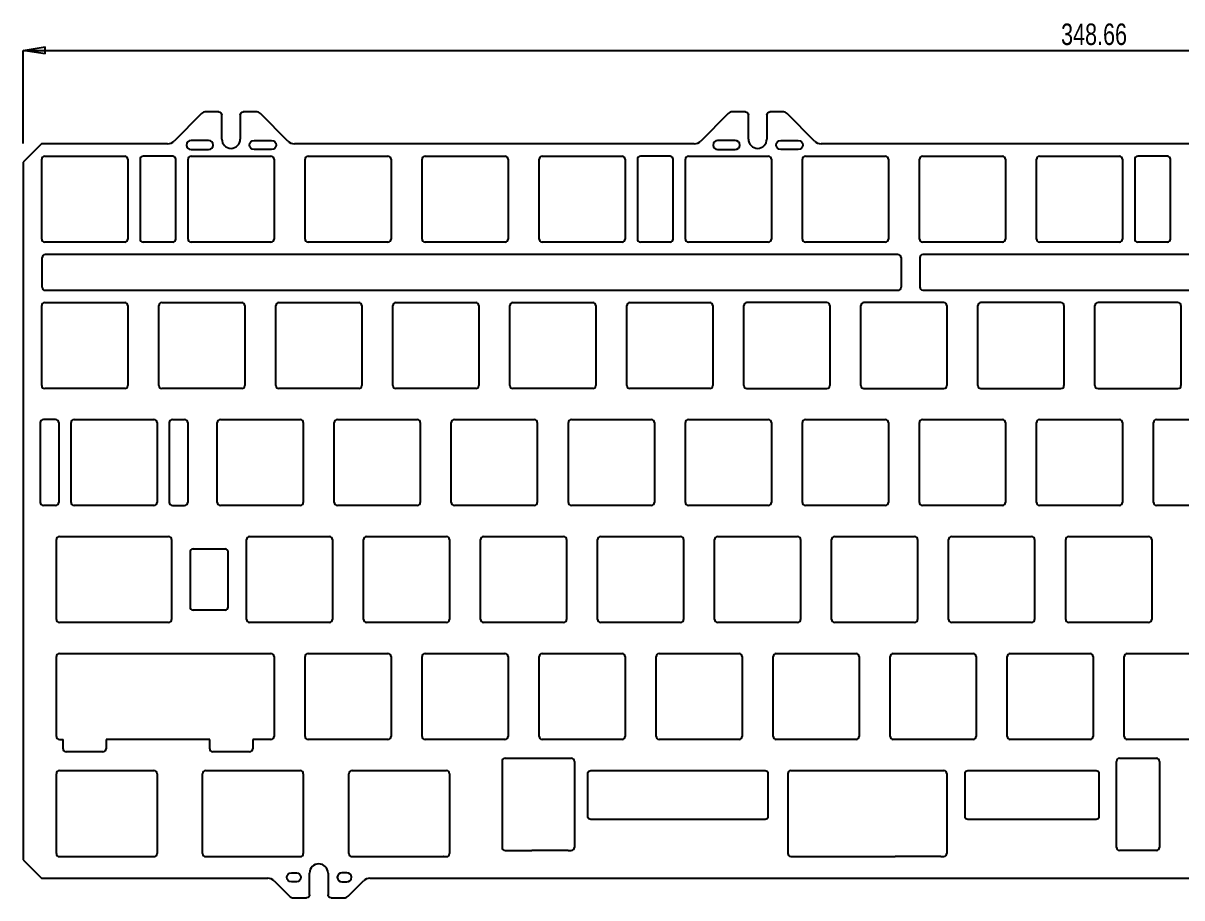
# Model space of a CAD drawing. Header units: millimetres. Extents: x 2288 to 2648, y 1088 to 1230.
# Drawn here: x 2288.4 to 2477, y 1087.8 to 1230.2 of the extents above; entities that cross this region are included whole.
import ezdxf

# ---------------------------------------------------------------- set-up
doc = ezdxf.new("R2010")
doc.units = ezdxf.units.MM
doc.styles.add('SLDTEXTSTYLE0', font='TXT', dxfattribs={"width": 0.75})
doc.dimstyles.new('SLDDIMSTYLE0', dxfattribs={"dimtxt": 3.5, "dimasz": 3.556, "dimexe": 0, "dimexo": 0.0625, "dimgap": 0.875, "dimtad": 1, "dimrnd": 1e-09, "dimzin": 12, "dimdsep": 46, "dimtxsty": 'SLDTEXTSTYLE0', "dimblk1": 'CLOSED', "dimblk2": 'CLOSED', "dimsah": 1, "dimcen": 0.09, "dimadec": 0, "dimazin": 3, "dimtfac": 1, "dimtofl": 0, "dimtmove": 0, "dimatfit": 3, "dimldrblk": 'CLOSED', "dimfxl": 1, "dimfrac": 2, "dimtolj": 1, "dimtzin": 12, "dimarcsym": 0})

# ---------------------------------------------------------------- blocks, each defined once
blk = doc.blocks.new('_Closed')
at = {"color": 0, "linetype": 'ByBlock', "lineweight": -2}
for p, q in [((-1, 0.166667), (0, 0)), ((-1, 0.166667), (-1, -0.166667)), ((0, 0), (-1, -0.166667)), ((0, 0), (-1, 0))]:
    blk.add_line(p, q, dxfattribs=at)
blk = doc.blocks.new('*D4')
at = {"color": 0, "linetype": 'Continuous', "lineweight": -2, "transparency": 16777216}
for p, q in [((2288.37, 1210.63), (2288.37, 1225.77)), ((2291.93, 1225.77), (2633.48, 1225.77)), ((2637.03, 1210.63), (2637.03, 1225.77))]:
    blk.add_line(p, q, dxfattribs=at)
at = {"layer": 'Defpoints', "color": 0, "linetype": 'Continuous', "transparency": 16777216}
for p in [(2637.03, 1225.77), (2288.37, 1210.57), (2637.03, 1210.57)]:
    blk.add_point(p, dxfattribs=at)
at = {"color": 0, "linetype": 'Continuous', "lineweight": -2, "transparency": 16777216, "xscale": 3.556, "yscale": 3.556, "zscale": 3.556, "rotation": 180}
blk.add_blockref('_Closed', (2288.37, 1225.77), dxfattribs=at)
at = {"color": 0, "linetype": 'Continuous', "lineweight": -2, "transparency": 16777216, "xscale": 3.556, "yscale": 3.556, "zscale": 3.556}
blk.add_blockref('_Closed', (2637.03, 1225.77), dxfattribs=at)
at = {"color": 0, "linetype": 'Continuous', "lineweight": 18, "transparency": 16777216, "insert": (2462.7, 1230.14), "char_height": 3.5, "attachment_point": 2, "style": 'SLDTEXTSTYLE0'}
blk.add_mtext('\\A1;348.66', dxfattribs=at)

msp = doc.modelspace()

# ---------------------------------------------------------------- linework, layer by layer
at = {"color": 7, "linetype": 'Continuous', "lineweight": 25}
for p, q in [((2317.414, 1215.474), (2312.947, 1211.006)), ((2320.207, 1215.767), (2318.122, 1215.767)), ((2320.707, 1211.317), (2320.707, 1215.267)), ((2323.707, 1215.267), (2323.707, 1211.317)), ((2326.293, 1215.767), (2324.207, 1215.767)), ((2331.468, 1211.006), (2327, 1215.474)), ((2403.139, 1215.474), (2398.672, 1211.006)), ((2405.932, 1215.767), (2403.847, 1215.767)), ((2406.432, 1211.317), (2406.432, 1215.267)), ((2409.432, 1215.267), (2409.432, 1211.317)), ((2412.018, 1215.767), (2409.932, 1215.767)), ((2417.193, 1211.006), (2412.725, 1215.474)), ((2291.37, 1210.567), (2288.37, 1207.567)), ((2311.886, 1210.567), (2291.37, 1210.567)), ((2397.611, 1210.567), (2332.529, 1210.567)), ((2483.336, 1210.567), (2418.254, 1210.567)), ((2288.37, 1207.567), (2288.37, 1094.005)), ((2291.395, 1195.042), (2291.395, 1208.042)), ((2291.895, 1208.542), (2304.895, 1208.542)), ((2305.395, 1208.042), (2305.395, 1195.042)), ((2307.395, 1208.042), (2307.395, 1195.042)), ((2313.208, 1195.042), (2313.208, 1208.042)), ((2315.208, 1195.042), (2315.208, 1208.042)), ((2315.708, 1208.542), (2328.708, 1208.542)), ((2329.208, 1208.042), (2329.208, 1195.042)), ((2334.258, 1195.042), (2334.258, 1208.042)), ((2334.758, 1208.542), (2347.758, 1208.542)), ((2348.258, 1208.042), (2348.258, 1195.042)), ((2353.308, 1195.042), (2353.308, 1208.042)), ((2353.808, 1208.542), (2366.808, 1208.542)), ((2367.308, 1208.042), (2367.308, 1195.042)), ((2372.358, 1195.042), (2372.358, 1208.042)), ((2372.858, 1208.542), (2385.858, 1208.542)), ((2386.358, 1208.042), (2386.358, 1195.042)), ((2388.358, 1208.042), (2388.358, 1195.042)), ((2394.172, 1195.042), (2394.172, 1208.042)), ((2396.172, 1195.042), (2396.172, 1208.042)), ((2396.672, 1208.542), (2409.672, 1208.542)), ((2410.172, 1208.042), (2410.172, 1195.042)), ((2415.222, 1195.042), (2415.222, 1208.042)), ((2415.722, 1208.542), (2428.722, 1208.542)), ((2429.222, 1208.042), (2429.222, 1195.042)), ((2434.272, 1195.042), (2434.272, 1208.042)), ((2434.772, 1208.542), (2447.772, 1208.542)), ((2448.272, 1208.042), (2448.272, 1195.042)), ((2453.322, 1195.042), (2453.322, 1208.042)), ((2453.822, 1208.542), (2466.822, 1208.542)), ((2467.322, 1208.042), (2467.322, 1195.042)), ((2469.322, 1208.042), (2469.322, 1195.042)), ((2475.135, 1195.042), (2475.135, 1208.042)), ((2304.895, 1194.542), (2291.895, 1194.542)), ((2328.708, 1194.542), (2315.708, 1194.542)), ((2347.758, 1194.542), (2334.758, 1194.542)), ((2366.808, 1194.542), (2353.808, 1194.542)), ((2385.858, 1194.542), (2372.858, 1194.542)), ((2409.672, 1194.542), (2396.672, 1194.542)), ((2428.722, 1194.542), (2415.722, 1194.542)), ((2447.772, 1194.542), (2434.772, 1194.542)), ((2466.822, 1194.542), (2453.822, 1194.542)), ((2430.778, 1192.543), (2291.951, 1192.543)), ((2574.655, 1192.543), (2434.828, 1192.543)), ((2431.278, 1192.043), (2431.278, 1187.211)), ((2291.951, 1186.711), (2430.778, 1186.711)), ((2434.828, 1186.731), (2574.655, 1186.731)), ((2291.895, 1184.71), (2304.895, 1184.71)), ((2310.945, 1184.71), (2323.945, 1184.71)), ((2329.995, 1184.71), (2342.995, 1184.71)), ((2349.045, 1184.71), (2362.045, 1184.71)), ((2368.095, 1184.71), (2381.095, 1184.71)), ((2387.145, 1184.71), (2400.145, 1184.71)), ((2419.195, 1184.71), (2406.195, 1184.71)), ((2438.245, 1184.71), (2425.245, 1184.71)), ((2457.295, 1184.71), (2444.295, 1184.71)), ((2476.345, 1184.71), (2463.345, 1184.71)), ((2291.395, 1171.21), (2291.395, 1184.21)), ((2305.395, 1184.21), (2305.395, 1171.21)), ((2310.445, 1171.21), (2310.445, 1184.21)), ((2324.445, 1184.21), (2324.445, 1171.21)), ((2329.495, 1171.21), (2329.495, 1184.21)), ((2343.495, 1184.21), (2343.495, 1171.21)), ((2348.545, 1171.21), (2348.545, 1184.21)), ((2362.545, 1184.21), (2362.545, 1171.21)), ((2367.595, 1171.21), (2367.595, 1184.21)), ((2381.595, 1184.21), (2381.595, 1171.21)), ((2386.645, 1171.21), (2386.645, 1184.21)), ((2400.645, 1184.21), (2400.645, 1171.21)), ((2405.695, 1171.21), (2405.695, 1184.21)), ((2419.695, 1184.21), (2419.695, 1171.21)), ((2424.745, 1171.21), (2424.745, 1184.21)), ((2438.745, 1184.21), (2438.745, 1171.21)), ((2443.795, 1171.21), (2443.795, 1184.21)), ((2457.795, 1184.21), (2457.795, 1171.21)), ((2462.845, 1171.21), (2462.845, 1184.21)), ((2476.845, 1184.21), (2476.845, 1171.21)), ((2304.895, 1170.71), (2291.895, 1170.71)), ((2323.945, 1170.71), (2310.945, 1170.71)), ((2342.995, 1170.71), (2329.995, 1170.71)), ((2362.045, 1170.71), (2349.045, 1170.71)), ((2381.095, 1170.71), (2368.095, 1170.71)), ((2400.145, 1170.71), (2387.145, 1170.71)), ((2406.195, 1170.71), (2419.195, 1170.71)), ((2425.245, 1170.71), (2438.245, 1170.71)), ((2444.295, 1170.71), (2457.295, 1170.71)), ((2463.345, 1170.71), (2476.345, 1170.71)), ((2296.657, 1165.68), (2309.657, 1165.68)), ((2320.47, 1165.68), (2333.47, 1165.68)), ((2339.52, 1165.68), (2352.52, 1165.68)), ((2358.57, 1165.68), (2371.57, 1165.68)), ((2377.62, 1165.68), (2390.62, 1165.68)), ((2396.67, 1165.68), (2409.67, 1165.68)), ((2415.72, 1165.68), (2428.72, 1165.68)), ((2434.77, 1165.68), (2447.77, 1165.68)), ((2453.82, 1165.68), (2466.82, 1165.68)), ((2472.87, 1165.68), (2485.87, 1165.68)), ((2291.157, 1165.18), (2291.157, 1152.18)), ((2294.157, 1165.18), (2294.157, 1152.18)), ((2296.157, 1152.18), (2296.157, 1165.18)), ((2310.157, 1165.18), (2310.157, 1152.18)), ((2312.157, 1165.18), (2312.157, 1152.18)), ((2315.157, 1165.18), (2315.157, 1152.18)), ((2319.97, 1152.18), (2319.97, 1165.18)), ((2333.97, 1165.18), (2333.97, 1152.18)), ((2339.02, 1152.18), (2339.02, 1165.18)), ((2353.02, 1165.18), (2353.02, 1152.18)), ((2358.07, 1152.18), (2358.07, 1165.18)), ((2372.07, 1165.18), (2372.07, 1152.18)), ((2377.12, 1152.18), (2377.12, 1165.18)), ((2391.12, 1165.18), (2391.12, 1152.18)), ((2396.17, 1152.18), (2396.17, 1165.18)), ((2410.17, 1165.18), (2410.17, 1152.18)), ((2415.22, 1152.18), (2415.22, 1165.18)), ((2429.22, 1165.18), (2429.22, 1152.18)), ((2434.27, 1152.18), (2434.27, 1165.18)), ((2448.27, 1165.18), (2448.27, 1152.18)), ((2453.32, 1152.18), (2453.32, 1165.18)), ((2467.32, 1165.18), (2467.32, 1152.18)), ((2472.37, 1152.18), (2472.37, 1165.18)), ((2309.657, 1151.68), (2296.657, 1151.68)), ((2333.47, 1151.68), (2320.47, 1151.68)), ((2352.52, 1151.68), (2339.52, 1151.68)), ((2371.57, 1151.68), (2358.57, 1151.68)), ((2390.62, 1151.68), (2377.62, 1151.68)), ((2409.67, 1151.68), (2396.67, 1151.68)), ((2428.72, 1151.68), (2415.72, 1151.68)), ((2447.77, 1151.68), (2434.77, 1151.68)), ((2466.82, 1151.68), (2453.82, 1151.68)), ((2485.87, 1151.68), (2472.87, 1151.68)), ((2293.776, 1133.13), (2293.776, 1146.13)), ((2294.276, 1146.63), (2312.039, 1146.63)), ((2312.539, 1146.13), (2312.539, 1133.13)), ((2324.732, 1133.13), (2324.732, 1146.13)), ((2325.232, 1146.63), (2338.232, 1146.63)), ((2338.732, 1146.13), (2338.732, 1133.13)), ((2343.782, 1133.13), (2343.782, 1146.13)), ((2344.282, 1146.63), (2357.282, 1146.63)), ((2357.782, 1146.13), (2357.782, 1133.13)), ((2362.832, 1133.13), (2362.832, 1146.13)), ((2363.332, 1146.63), (2376.332, 1146.63)), ((2376.832, 1146.13), (2376.832, 1133.13)), ((2381.882, 1133.13), (2381.882, 1146.13)), ((2382.382, 1146.63), (2395.382, 1146.63)), ((2395.882, 1146.13), (2395.882, 1133.13)), ((2400.932, 1133.13), (2400.932, 1146.13)), ((2401.432, 1146.63), (2414.432, 1146.63)), ((2414.932, 1146.13), (2414.932, 1133.13)), ((2419.982, 1133.13), (2419.982, 1146.13)), ((2420.482, 1146.63), (2433.482, 1146.63)), ((2433.982, 1146.13), (2433.982, 1133.13)), ((2439.032, 1133.13), (2439.032, 1146.13)), ((2439.532, 1146.63), (2452.532, 1146.63)), ((2453.032, 1146.13), (2453.032, 1133.13)), ((2458.082, 1133.13), (2458.082, 1146.13)), ((2458.582, 1146.63), (2471.582, 1146.63)), ((2472.082, 1146.13), (2472.082, 1133.13)), ((2315.539, 1144.13), (2315.539, 1135.13)), ((2316.039, 1144.63), (2321.232, 1144.63)), ((2321.732, 1135.13), (2321.732, 1144.13)), ((2321.232, 1134.63), (2316.039, 1134.63)), ((2312.039, 1132.63), (2294.276, 1132.63)), ((2338.232, 1132.63), (2325.232, 1132.63)), ((2357.282, 1132.63), (2344.282, 1132.63)), ((2376.332, 1132.63), (2363.332, 1132.63)), ((2395.382, 1132.63), (2382.382, 1132.63)), ((2414.432, 1132.63), (2401.432, 1132.63)), ((2433.482, 1132.63), (2420.482, 1132.63)), ((2452.532, 1132.63), (2439.532, 1132.63)), ((2471.582, 1132.63), (2458.582, 1132.63)), ((2293.777, 1114.08), (2293.777, 1127.08)), ((2294.277, 1127.58), (2328.707, 1127.58)), ((2329.207, 1127.08), (2329.207, 1114.08)), ((2334.257, 1114.08), (2334.257, 1127.08)), ((2334.757, 1127.58), (2347.757, 1127.58)), ((2348.257, 1127.08), (2348.257, 1114.08)), ((2353.307, 1114.08), (2353.307, 1127.08)), ((2353.807, 1127.58), (2366.807, 1127.58)), ((2367.307, 1127.08), (2367.307, 1114.08)), ((2372.357, 1114.08), (2372.357, 1127.08)), ((2372.857, 1127.58), (2385.857, 1127.58)), ((2386.357, 1127.08), (2386.357, 1114.08)), ((2391.407, 1114.08), (2391.407, 1127.08)), ((2391.907, 1127.58), (2404.907, 1127.58)), ((2405.407, 1127.08), (2405.407, 1114.08)), ((2410.457, 1114.08), (2410.457, 1127.08)), ((2410.957, 1127.58), (2423.957, 1127.58)), ((2424.457, 1127.08), (2424.457, 1114.08)), ((2429.507, 1114.08), (2429.507, 1127.08)), ((2430.007, 1127.58), (2443.007, 1127.58)), ((2443.507, 1127.08), (2443.507, 1114.08)), ((2448.557, 1114.08), (2448.557, 1127.08)), ((2449.057, 1127.58), (2462.057, 1127.58)), ((2462.557, 1127.08), (2462.557, 1114.08)), ((2467.607, 1114.08), (2467.607, 1127.08)), ((2468.107, 1127.58), (2481.107, 1127.58)), ((2294.277, 1113.58), (2294.863, 1113.58)), ((2294.863, 1112.08), (2294.863, 1113.58)), ((2301.863, 1113.58), (2301.863, 1112.08)), ((2318.739, 1113.58), (2301.863, 1113.58)), ((2318.739, 1112.08), (2318.739, 1113.58)), ((2328.707, 1113.58), (2325.739, 1113.58)), ((2325.739, 1113.58), (2325.739, 1112.08)), ((2347.757, 1113.58), (2334.757, 1113.58)), ((2366.807, 1113.58), (2353.807, 1113.58)), ((2385.857, 1113.58), (2372.857, 1113.58)), ((2404.907, 1113.58), (2391.907, 1113.58)), ((2423.957, 1113.58), (2410.957, 1113.58)), ((2443.007, 1113.58), (2430.007, 1113.58)), ((2462.057, 1113.58), (2449.057, 1113.58)), ((2481.107, 1113.58), (2468.107, 1113.58)), ((2301.363, 1111.58), (2295.363, 1111.58)), ((2325.239, 1111.58), (2319.239, 1111.58)), ((2366.332, 1110.014), (2366.332, 1096.014)), ((2366.832, 1110.514), (2377.595, 1110.514)), ((2378.095, 1110.014), (2378.095, 1096.014)), ((2466.345, 1096.014), (2466.345, 1110.014)), ((2466.845, 1110.514), (2472.845, 1110.514)), ((2473.345, 1110.014), (2473.345, 1096.014)), ((2293.776, 1095.01), (2293.776, 1108.01)), ((2294.276, 1108.51), (2309.657, 1108.51)), ((2310.157, 1108.01), (2310.157, 1095.01)), ((2317.589, 1095.01), (2317.589, 1108.01)), ((2318.089, 1108.51), (2333.47, 1108.51)), ((2333.97, 1108.01), (2333.97, 1095.01)), ((2341.401, 1095.01), (2341.401, 1108.01)), ((2341.901, 1108.51), (2357.282, 1108.51)), ((2357.782, 1108.01), (2357.782, 1095.01)), ((2412.839, 1108.03), (2412.839, 1095.03)), ((2413.339, 1108.53), (2438.245, 1108.53)), ((2438.745, 1108.03), (2438.745, 1095.03)), ((2288.37, 1094.005), (2291.37, 1091.005)), ((2294.276, 1094.51), (2309.15, 1094.51)), ((2309.157, 1094.51), (2309.15, 1094.51)), ((2309.157, 1094.51), (2309.657, 1094.51)), ((2318.089, 1094.51), (2332.958, 1094.51)), ((2332.97, 1094.51), (2332.958, 1094.51)), ((2332.97, 1094.51), (2333.47, 1094.51)), ((2341.901, 1094.51), (2356.746, 1094.51)), ((2356.782, 1094.51), (2356.746, 1094.51)), ((2356.782, 1094.51), (2357.282, 1094.51)), ((2366.832, 1095.514), (2371.157, 1095.514)), ((2371.157, 1095.513), (2371.157, 1095.514)), ((2377.098, 1095.51), (2371.157, 1095.513)), ((2377.177, 1095.514), (2377.595, 1095.514)), ((2413.339, 1094.53), (2430.303, 1094.53)), ((2437.745, 1094.53), (2430.303, 1094.53)), ((2437.745, 1094.53), (2438.245, 1094.53)), ((2472.845, 1095.514), (2466.845, 1095.514)), ((2291.37, 1091.005), (2328.174, 1091.005)), ((2329.234, 1090.565), (2331.702, 1088.097)), ((2334.995, 1088.305), (2334.995, 1091.83)), ((2337.995, 1091.83), (2337.995, 1088.305)), ((2341.288, 1088.097), (2343.756, 1090.565)), ((2344.816, 1091.005), (2494.861, 1091.005)), ((2332.409, 1087.805), (2334.495, 1087.805)), ((2338.495, 1087.805), (2340.581, 1087.805))]:
    msp.add_line(p, q, dxfattribs=at)
for p, q in [((2318.551, 1211.105, 0), (2315.695, 1211.105, 0)), ((2325.965, 1211.105, 0), (2328.82, 1211.105, 0)), ((2404.276, 1211.105, 0), (2401.42, 1211.105, 0)), ((2411.69, 1211.105, 0), (2414.545, 1211.105, 0)), ((2315.695, 1209.605, 0), (2318.551, 1209.605, 0)), ((2328.82, 1209.605, 0), (2325.965, 1209.605, 0)), ((2401.42, 1209.605, 0), (2404.276, 1209.605, 0)), ((2414.545, 1209.605, 0), (2411.69, 1209.605, 0)), ((2312.708, 1208.542), (2307.895, 1208.542)), ((2393.672, 1208.542), (2388.858, 1208.542)), ((2474.635, 1208.542), (2469.822, 1208.542)), ((2312.708, 1194.542), (2307.895, 1194.542)), ((2393.672, 1194.542), (2388.858, 1194.542)), ((2474.635, 1194.542), (2469.822, 1194.542)), ((2380.318, 1101.001, 0), (2380.318, 1108.081, 0)), ((2380.768, 1108.531, 0), (2409.168, 1108.531, 0)), ((2409.618, 1108.081, 0), (2409.618, 1101.001, 0)), ((2441.696, 1101.001, 0), (2441.696, 1108.081, 0)), ((2442.146, 1108.531, 0), (2463.046, 1108.531, 0)), ((2463.496, 1108.081, 0), (2463.496, 1101.001, 0)), ((2409.168, 1100.551, 0), (2380.768, 1100.551, 0)), ((2463.046, 1100.551, 0), (2442.146, 1100.551, 0)), ((2332.044, 1091.893, 0), (2332.844, 1091.893, 0)), ((2332.844, 1090.393, 0), (2332.044, 1090.393, 0)), ((2341.058, 1091.893, 0), (2340.258, 1091.893, 0)), ((2340.258, 1090.393, 0), (2341.058, 1090.393, 0))]:
    msp.add_line(p, q)
at = {"color": 7}
for p, q in [((2291.451, 1187.211), (2291.451, 1192.043)), ((2434.328, 1192.043), (2434.328, 1187.231)), ((2293.657, 1165.68), (2291.657, 1165.68)), ((2312.657, 1165.68), (2314.657, 1165.68)), ((2293.657, 1151.68), (2291.657, 1151.68)), ((2312.657, 1151.68), (2314.657, 1151.68))]:
    msp.add_line(p, q, dxfattribs=at)
at = {"color": 7, "linetype": 'Continuous', "lineweight": 25}
for centre, radius, start, end in [((2318.122, 1214.767), 1, 90, 135), ((2326.293, 1214.767), 1, 45, 90), ((2403.847, 1214.767), 1, 90, 135), ((2412.018, 1214.767), 1, 45, 90), ((2311.886, 1212.067), 1.5, 270, 315), ((2322.207, 1211.317), 1.5, 180, 0), ((2332.529, 1212.067), 1.5, 225, 270), ((2397.611, 1212.067), 1.5, 270, 315), ((2407.932, 1211.317), 1.5, 180, 0), ((2418.254, 1212.067), 1.5, 225, 270), ((2291.895, 1208.042), 0.5, 90, 180), ((2304.895, 1208.042), 0.5, 0, 90), ((2315.708, 1208.042), 0.5, 90, 180), ((2328.708, 1208.042), 0.5, 0, 90), ((2334.758, 1208.042), 0.5, 90, 180), ((2347.758, 1208.042), 0.5, 0, 90), ((2353.808, 1208.042), 0.5, 90, 180), ((2366.808, 1208.042), 0.5, 0, 90), ((2372.858, 1208.042), 0.5, 90, 180), ((2385.858, 1208.042), 0.5, 0, 90), ((2396.672, 1208.042), 0.5, 90, 180), ((2409.672, 1208.042), 0.5, 0, 90), ((2415.722, 1208.042), 0.5, 90, 180), ((2428.722, 1208.042), 0.5, 0, 90), ((2434.772, 1208.042), 0.5, 90, 180), ((2447.772, 1208.042), 0.5, 0, 90), ((2453.822, 1208.042), 0.5, 90, 180), ((2466.822, 1208.042), 0.5, 0, 90), ((2291.895, 1195.042), 0.5, 180, 270), ((2304.895, 1195.042), 0.5, 270, 0), ((2315.708, 1195.042), 0.5, 180, 270), ((2328.708, 1195.042), 0.5, 270, 0), ((2334.758, 1195.042), 0.5, 180, 270), ((2347.758, 1195.042), 0.5, 270, 0), ((2353.808, 1195.042), 0.5, 180, 270), ((2366.808, 1195.042), 0.5, 270, 0), ((2372.858, 1195.042), 0.5, 180, 270), ((2385.858, 1195.042), 0.5, 270, 0), ((2396.672, 1195.042), 0.5, 180, 270), ((2409.672, 1195.042), 0.5, 270, 0), ((2415.722, 1195.042), 0.5, 180, 270), ((2428.722, 1195.042), 0.5, 270, 0), ((2434.772, 1195.042), 0.5, 180, 270), ((2447.772, 1195.042), 0.5, 270, 0), ((2453.822, 1195.042), 0.5, 180, 270), ((2466.822, 1195.042), 0.5, 270, 0), ((2430.778, 1192.043), 0.5, 0, 90), ((2430.778, 1187.211), 0.5, 270, 0), ((2291.895, 1184.21), 0.5, 90, 180), ((2304.895, 1184.21), 0.5, 0, 90), ((2310.945, 1184.21), 0.5, 90, 180), ((2323.945, 1184.21), 0.5, 0, 90), ((2329.995, 1184.21), 0.5, 90, 180), ((2342.995, 1184.21), 0.5, 0, 90), ((2349.045, 1184.21), 0.5, 90, 180), ((2362.045, 1184.21), 0.5, 0, 90), ((2368.095, 1184.21), 0.5, 90, 180), ((2381.095, 1184.21), 0.5, 0, 90), ((2387.145, 1184.21), 0.5, 90, 180), ((2400.145, 1184.21), 0.5, 0, 90), ((2406.195, 1184.21), 0.5, 90, 180), ((2419.195, 1184.21), 0.5, 0, 90), ((2425.245, 1184.21), 0.5, 90, 180), ((2438.245, 1184.21), 0.5, 0, 90), ((2444.295, 1184.21), 0.5, 90, 180), ((2457.295, 1184.21), 0.5, 0, 90), ((2463.345, 1184.21), 0.5, 90, 180), ((2476.345, 1184.21), 0.5, 0, 90), ((2291.895, 1171.21), 0.5, 180, 270), ((2304.895, 1171.21), 0.5, 270, 0), ((2310.945, 1171.21), 0.5, 180, 270), ((2323.945, 1171.21), 0.5, 270, 0), ((2329.995, 1171.21), 0.5, 180, 270), ((2342.995, 1171.21), 0.5, 270, 0), ((2349.045, 1171.21), 0.5, 180, 270), ((2362.045, 1171.21), 0.5, 270, 0), ((2368.095, 1171.21), 0.5, 180, 270), ((2381.095, 1171.21), 0.5, 270, 0), ((2387.145, 1171.21), 0.5, 180, 270), ((2400.145, 1171.21), 0.5, 270, 0), ((2406.195, 1171.21), 0.5, 180, 270), ((2419.195, 1171.21), 0.5, 270, 0), ((2425.245, 1171.21), 0.5, 180, 270), ((2438.245, 1171.21), 0.5, 270, 0), ((2444.295, 1171.21), 0.5, 180, 270), ((2457.295, 1171.21), 0.5, 270, 0), ((2463.345, 1171.21), 0.5, 180, 270), ((2476.345, 1171.21), 0.5, 270, 0), ((2296.657, 1165.18), 0.5, 90, 180), ((2309.657, 1165.18), 0.5, 0, 90), ((2320.47, 1165.18), 0.5, 90, 180), ((2333.47, 1165.18), 0.5, 0, 90), ((2339.52, 1165.18), 0.5, 90, 180), ((2352.52, 1165.18), 0.5, 0, 90), ((2358.57, 1165.18), 0.5, 90, 180), ((2371.57, 1165.18), 0.5, 0, 90), ((2377.62, 1165.18), 0.5, 90, 180), ((2390.62, 1165.18), 0.5, 0, 90), ((2396.67, 1165.18), 0.5, 90, 180), ((2409.67, 1165.18), 0.5, 0, 90), ((2415.72, 1165.18), 0.5, 90, 180), ((2428.72, 1165.18), 0.5, 0, 90), ((2434.77, 1165.18), 0.5, 90, 180), ((2447.77, 1165.18), 0.5, 0, 90), ((2453.82, 1165.18), 0.5, 90, 180), ((2466.82, 1165.18), 0.5, 0, 90), ((2472.87, 1165.18), 0.5, 90, 180), ((2296.657, 1152.18), 0.5, 180, 270), ((2309.657, 1152.18), 0.5, 270, 0), ((2320.47, 1152.18), 0.5, 180, 270), ((2333.47, 1152.18), 0.5, 270, 0), ((2339.52, 1152.18), 0.5, 180, 270), ((2352.52, 1152.18), 0.5, 270, 0), ((2358.57, 1152.18), 0.5, 180, 270), ((2371.57, 1152.18), 0.5, 270, 0), ((2377.62, 1152.18), 0.5, 180, 270), ((2390.62, 1152.18), 0.5, 270, 0), ((2396.67, 1152.18), 0.5, 180, 270), ((2409.67, 1152.18), 0.5, 270, 0), ((2415.72, 1152.18), 0.5, 180, 270), ((2428.72, 1152.18), 0.5, 270, 0), ((2434.77, 1152.18), 0.5, 180, 270), ((2447.77, 1152.18), 0.5, 270, 0), ((2453.82, 1152.18), 0.5, 180, 270), ((2466.82, 1152.18), 0.5, 270, 0), ((2472.87, 1152.18), 0.5, 180, 270), ((2294.276, 1146.13), 0.5, 90, 180), ((2312.039, 1146.13), 0.5, 0, 90), ((2325.232, 1146.13), 0.5, 90, 180), ((2338.232, 1146.13), 0.5, 0, 90), ((2344.282, 1146.13), 0.5, 90, 180), ((2357.282, 1146.13), 0.5, 0, 90), ((2363.332, 1146.13), 0.5, 90, 180), ((2376.332, 1146.13), 0.5, 0, 90), ((2382.382, 1146.13), 0.5, 90, 180), ((2395.382, 1146.13), 0.5, 0, 90), ((2401.432, 1146.13), 0.5, 90, 180), ((2414.432, 1146.13), 0.5, 0, 90), ((2420.482, 1146.13), 0.5, 90, 180), ((2433.482, 1146.13), 0.5, 0, 90), ((2439.532, 1146.13), 0.5, 90, 180), ((2452.532, 1146.13), 0.5, 0, 90), ((2458.582, 1146.13), 0.5, 90, 180), ((2471.582, 1146.13), 0.5, 0, 90), ((2316.039, 1144.13), 0.5, 90, 180), ((2321.232, 1144.13), 0.5, 0, 90), ((2316.039, 1135.13), 0.5, 180, 270), ((2321.232, 1135.13), 0.5, 270, 0), ((2294.276, 1133.13), 0.5, 180, 270), ((2312.039, 1133.13), 0.5, 270, 0), ((2325.232, 1133.13), 0.5, 180, 270), ((2338.232, 1133.13), 0.5, 270, 0), ((2344.282, 1133.13), 0.5, 180, 270), ((2357.282, 1133.13), 0.5, 270, 0), ((2363.332, 1133.13), 0.5, 180, 270), ((2376.332, 1133.13), 0.5, 270, 0), ((2382.382, 1133.13), 0.5, 180, 270), ((2395.382, 1133.13), 0.5, 270, 0), ((2401.432, 1133.13), 0.5, 180, 270), ((2414.432, 1133.13), 0.5, 270, 0), ((2420.482, 1133.13), 0.5, 180, 270), ((2433.482, 1133.13), 0.5, 270, 0), ((2439.532, 1133.13), 0.5, 180, 270), ((2452.532, 1133.13), 0.5, 270, 0), ((2458.582, 1133.13), 0.5, 180, 270), ((2471.582, 1133.13), 0.5, 270, 0), ((2294.277, 1127.08), 0.5, 90, 180), ((2328.707, 1127.08), 0.5, 0, 90), ((2334.757, 1127.08), 0.5, 90, 180), ((2347.757, 1127.08), 0.5, 0, 90), ((2353.807, 1127.08), 0.5, 90, 180), ((2366.807, 1127.08), 0.5, 0, 90), ((2372.857, 1127.08), 0.5, 90, 180), ((2385.857, 1127.08), 0.5, 0, 90), ((2391.907, 1127.08), 0.5, 90, 180), ((2404.907, 1127.08), 0.5, 0, 90), ((2410.957, 1127.08), 0.5, 90, 180), ((2423.957, 1127.08), 0.5, 0, 90), ((2430.007, 1127.08), 0.5, 90, 180), ((2443.007, 1127.08), 0.5, 0, 90), ((2449.057, 1127.08), 0.5, 90, 180), ((2462.057, 1127.08), 0.5, 0, 90), ((2468.107, 1127.08), 0.5, 90, 180), ((2294.277, 1114.08), 0.5, 180, 270), ((2328.707, 1114.08), 0.5, 270, 0), ((2334.757, 1114.08), 0.5, 180, 270), ((2347.757, 1114.08), 0.5, 270, 0), ((2353.807, 1114.08), 0.5, 180, 270), ((2366.807, 1114.08), 0.5, 270, 0), ((2372.857, 1114.08), 0.5, 180, 270), ((2385.857, 1114.08), 0.5, 270, 0), ((2391.907, 1114.08), 0.5, 180, 270), ((2404.907, 1114.08), 0.5, 270, 0), ((2410.957, 1114.08), 0.5, 180, 270), ((2423.957, 1114.08), 0.5, 270, 0), ((2430.007, 1114.08), 0.5, 180, 270), ((2443.007, 1114.08), 0.5, 270, 0), ((2449.057, 1114.08), 0.5, 180, 270), ((2462.057, 1114.08), 0.5, 270, 0), ((2468.107, 1114.08), 0.5, 180, 270), ((2295.363, 1112.08), 0.5, 180, 270), ((2301.363, 1112.08), 0.5, 270, 0), ((2319.239, 1112.08), 0.5, 180, 270), ((2325.239, 1112.08), 0.5, 270, 0), ((2366.832, 1110.014), 0.5, 90, 180), ((2377.595, 1110.014), 0.5, 0, 90), ((2466.845, 1110.014), 0.5, 90, 180), ((2472.845, 1110.014), 0.5, 0, 90), ((2294.276, 1108.01), 0.5, 90, 180), ((2309.657, 1108.01), 0.5, 0, 90), ((2318.089, 1108.01), 0.5, 90, 180), ((2333.47, 1108.01), 0.5, 0, 90), ((2341.901, 1108.01), 0.5, 90, 180), ((2357.282, 1108.01), 0.5, 0, 90), ((2413.339, 1108.03), 0.5, 90, 180), ((2438.245, 1108.03), 0.5, 0, 90), ((2366.832, 1096.014), 0.5, 180, 270), ((2377.595, 1096.014), 0.5, 270, 0), ((2466.845, 1096.014), 0.5, 180, 270), ((2472.845, 1096.014), 0.5, 270, 0), ((2294.276, 1095.01), 0.5, 180, 270), ((2309.657, 1095.01), 0.5, 270, 0), ((2318.089, 1095.01), 0.5, 180, 270), ((2333.47, 1095.01), 0.5, 270, 0), ((2341.901, 1095.01), 0.5, 180, 270), ((2357.282, 1095.01), 0.5, 270, 0), ((2377.095, 1096.51), 1, 270.15526, 274.72774), ((2413.339, 1095.03), 0.5, 180, 270), ((2438.245, 1095.03), 0.5, 270, 0), ((2336.495, 1091.83), 1.5, 0, 180), ((2328.174, 1089.505), 1.5, 45, 90), ((2344.816, 1089.505), 1.5, 90, 135), ((2332.409, 1088.805), 1, 225, 270), ((2340.581, 1088.805), 1, 270, 315)]:
    msp.add_arc(centre, radius, start, end, dxfattribs=at)
for centre, radius, start, end in [((2315.695, 1210.355, 0), 0.75, 90.00001, 270.00001), ((2318.551, 1210.355, 0), 0.75, 270.00001, 90.00001), ((2401.42, 1210.355, 0), 0.75, 90.00001, 270.00001), ((2404.276, 1210.355, 0), 0.75, 270.00001, 90.00001), ((2393.672, 1208.042), 0.5, 0, 90), ((2474.635, 1208.042), 0.5, 0, 90), ((2312.708, 1195.042), 0.5, 270, 0), ((2388.858, 1195.042), 0.5, 180, 270), ((2393.672, 1195.042), 0.5, 270, 0), ((2469.822, 1195.042), 0.5, 180, 270), ((2474.635, 1195.042), 0.5, 270, 0), ((2340.258, 1091.143, 0), 0.75, 90, 270), ((2341.058, 1091.143, 0), 0.75, 270, 90)]:
    msp.add_arc(centre, radius, start, end)
at = {"extrusion": (2.623e-07, 0, -1)}
for centre, radius, start, end in [((-2325.965, 1210.355, 0.001), 0.75, 270.00001, 90.00001), ((-2328.82, 1210.355, 0.001), 0.75, 90.00001, 270.00001), ((-2411.69, 1210.355, 0.001), 0.75, 270.00001, 90.00001), ((-2414.545, 1210.355, 0.001), 0.75, 90.00001, 270.00001), ((-2380.768, 1108.081, 0.001), 0.45, 0, 90), ((-2409.168, 1108.081, 0.001), 0.45, 90, 180), ((-2442.146, 1108.081, 0.001), 0.45, 0, 90), ((-2463.046, 1108.081, 0.001), 0.45, 90, 180), ((-2380.768, 1101.001, 0.001), 0.45, 270, 0.00001), ((-2409.168, 1101.001, 0.001), 0.45, 180, 270), ((-2442.146, 1101.001, 0.001), 0.45, 270, 0.00001), ((-2463.046, 1101.001, 0.001), 0.45, 180, 270), ((-2332.044, 1091.143, 0.001), 0.75, 270, 90), ((-2332.844, 1091.143, 0.001), 0.75, 90, 270)]:
    msp.add_arc(centre, radius, start, end, dxfattribs=at)
at = {"lineweight": 25}
for centre, start, end in [((2307.895, 1208.042), 90, 180), ((2312.708, 1208.042), 0, 90), ((2388.858, 1208.042), 90, 180), ((2469.822, 1208.042), 90, 180), ((2307.895, 1195.042), 180, 270)]:
    msp.add_arc(centre, 0.5, start, end, dxfattribs=at)
at = {"color": 7}
for centre, start, end in [((2291.951, 1192.043), 90, 180), ((2291.951, 1187.211), 180, 270), ((2434.828, 1187.231), 180, 270), ((2293.657, 1165.18), 0, 90), ((2312.657, 1165.18), 90, 180), ((2291.657, 1152.18), 180, 270), ((2314.657, 1152.18), 270, 0)]:
    msp.add_arc(centre, 0.5, start, end, dxfattribs=at)
at = {"color": 7, "lineweight": 25}
for centre, start, end in [((2434.828, 1192.043), 90, 180), ((2291.657, 1165.18), 90, 180), ((2314.657, 1165.18), 0, 90), ((2293.657, 1152.18), 270, 0), ((2312.657, 1152.18), 180, 270)]:
    msp.add_arc(centre, 0.5, start, end, dxfattribs=at)
at = {"color": 7, "linetype": 'Continuous', "lineweight": 25}
for points in [[(2320.207, 1215.767), (2320.338, 1215.767), (2320.468, 1215.713), (2320.653, 1215.528), (2320.707, 1215.398), (2320.707, 1215.267)], [(2323.707, 1215.267), (2323.707, 1215.398), (2323.761, 1215.528), (2323.946, 1215.713), (2324.076, 1215.767), (2324.207, 1215.767)], [(2405.932, 1215.767), (2406.063, 1215.767), (2406.193, 1215.713), (2406.378, 1215.528), (2406.432, 1215.398), (2406.432, 1215.267)], [(2409.432, 1215.267), (2409.432, 1215.398), (2409.486, 1215.528), (2409.671, 1215.713), (2409.801, 1215.767), (2409.932, 1215.767)], [(2334.995, 1088.305), (2334.995, 1088.174), (2334.941, 1088.044), (2334.756, 1087.858), (2334.626, 1087.805), (2334.495, 1087.805)], [(2338.495, 1087.805), (2338.364, 1087.805), (2338.234, 1087.858), (2338.049, 1088.044), (2337.995, 1088.174), (2337.995, 1088.305)]]:
    msp.add_open_spline(points, degree=3, knots=[0, 0, 0, 0, 0.5, 0.5, 1, 1, 1, 1], dxfattribs=at)

# ---------------------------------------------------------------- dimensions: what is measured, and where the dimension line sits
at = {"color": 7, "linetype": 'Continuous', "lineweight": 18}
dim = msp.add_linear_dim(base=(2637.032, 1225.769), p1=(2288.37, 1210.567), p2=(2637.032, 1210.567), dimstyle='SLDDIMSTYLE0', dxfattribs=at)
dim.commit()
dim.dimension.update_dxf_attribs({"geometry": '*D4', "text_midpoint": (2462.701, 1225.769), "dimtype": 160})

doc.saveas('drawing.dxf')
